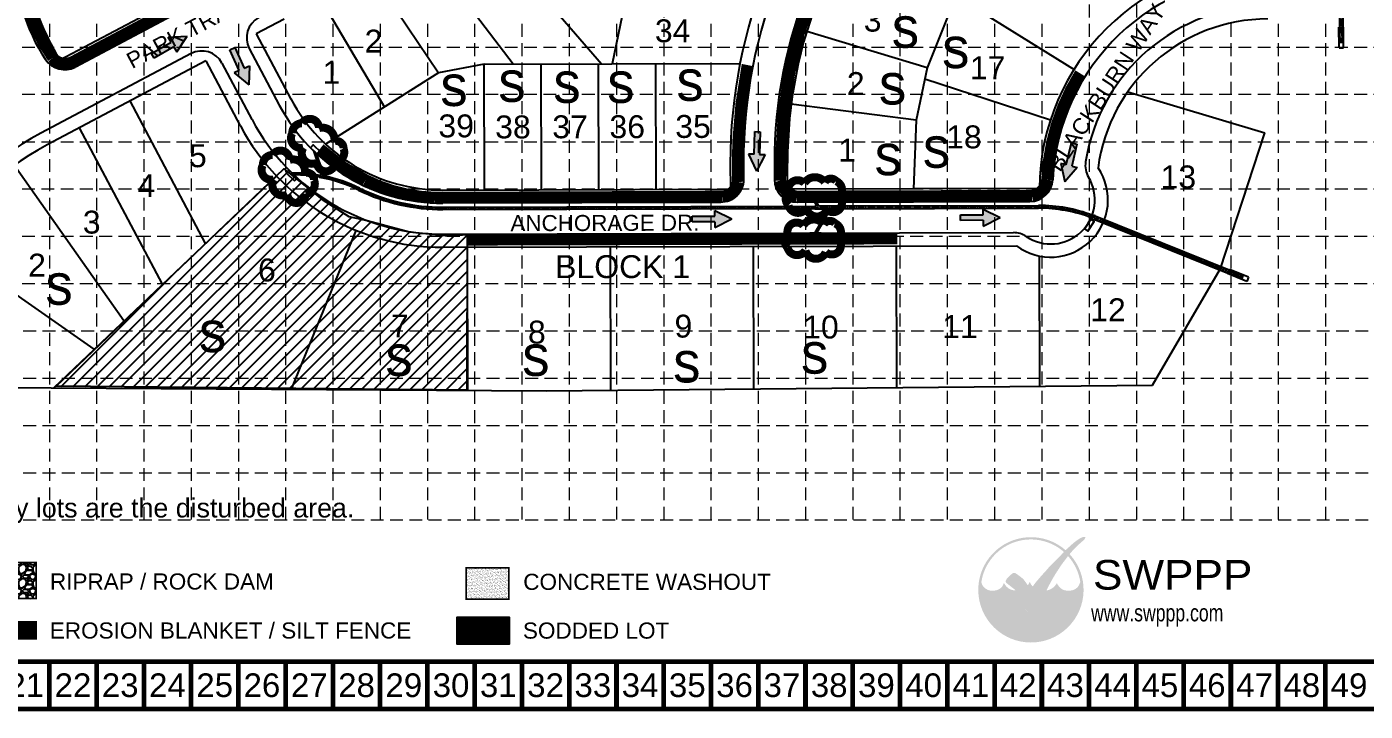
# Model space of a CAD drawing. Header units: inches. Extents: x 10366 to 13014, y 6273 to 7929.
# Drawn here: x 11257 to 12427, y 6273 to 6871 of the extents above; entities that cross this region are included whole.
import ezdxf
from ezdxf.enums import TextEntityAlignment as Align

# ---------------------------------------------------------------- set-up
doc = ezdxf.new("R2010")
doc.units = ezdxf.units.IN
doc.header["$MEASUREMENT"] = 0
for name, pattern in [('ACAD_ISO02W100', [15, 12, -3]), ('CENTER2', [1.125, 0.75, -0.125, 0.125, -0.125]), ('HIDDEN', [0.375, 0.25, -0.125])]:
    doc.linetypes.add(name, pattern=pattern)
for name, color, linetype in [('1LOT', 2, 'Continuous'), ('1LTNO', 2, 'Continuous'), ('1PVMT', 4, 'Continuous'), ('1ROW', 3, 'Continuous'), ('1SD', 2, 'Continuous'), ('1SD-CL', 15, 'CENTER2'), ('1SD-INLET', 2, 'Continuous'), ('1STNM', 4, 'Continuous'), ('BASE', 7, 'Continuous'), ('ECB', 84, 'Continuous'), ('grid', 254, 'HIDDEN'), ('LEGEND', 7, 'Continuous'), ('LOGO', 7, 'Continuous'), ('SODDED LOT', 2, 'Continuous')]:
    doc.layers.add(name, color=color, linetype=linetype)
doc.styles.add("L200'", font='ARIAL.TTF', dxfattribs={"height": 0.001969})
doc.styles.add('LOGO1', font='ROCKEB.TTF', dxfattribs={"height": 25})
doc.styles.add('logo2', font='ROCKEB.TTF', dxfattribs={"height": 25})
doc.styles.get("Standard").update_dxf_attribs({"font": 'ARIAL.TTF'})

# ---------------------------------------------------------------- blocks, each defined once
blk = doc.blocks.new('new logo')
at = {"layer": 'LOGO'}
h = blk.add_hatch(color=170, dxfattribs=at)
h.paths.add_polyline_path([(67.4, 44.1), (66.8, 44.7), (66.3, 45.2), (66, 45.8), (65.5, 46.4), (65.1, 47.2), (64.7, 47.9), (64.4, 48.5), (64.2, 49), (63.9, 49.6), (63.7, 50.1), (63.3, 51), (62.9, 52), (62.6, 52.8), (62.4, 53.3), (62.2, 53.7), (62.1, 54.2), (61.9, 54.7), (61.7, 55.2), (61.5, 55.7), (61.3, 56.3), (61, 56.8), (60.8, 57.4), (60.5, 57.9), (60.2, 58.5), (60, 59.1), (59.7, 59.6), (59.3, 60.2), (59, 60.8), (58.7, 61.3), (58.3, 61.9), (58, 62.4), (57.6, 62.9), (57.3, 63.4), (56.9, 63.9), (56.6, 64.3), (56.3, 64.7), (55.9, 65.1), (55.6, 65.5), (55.2, 65.9), (54.9, 66.2), (54, 66.2), (52.9, 66.3), (52, 66.5), (51.5, 66.6), (50.9, 66.8), (50.3, 67), (49.4, 67.4), (48.3, 67.9), (47.3, 68.6), (46.5, 69.3), (45.7, 70), (45, 70.8), (44.4, 71.5), (44, 72.2), (43.6, 72.7), (43.4, 72.9), (43.2, 73.2), (43.1, 73.4), (43, 73.5), (42.8, 73.7), (42.7, 73.7), (42.7, 73.8), (42.6, 73.8), (42.5, 73.7), (42.5, 73.6), (42.4, 73.5), (42.4, 73.4), (42.3, 73.2), (42.2, 72.8), (42, 72.1), (41.7, 71.5), (41.4, 70.9), (41, 70.3), (40.5, 69.8), (40, 69.2), (39.4, 68.7), (38.8, 68.2), (38.1, 67.7), (37.3, 67.3), (36.5, 66.9), (35.7, 66.6), (34.9, 66.3), (34, 66.1), (33, 66), (31.9, 65.9), (30.8, 65.9), (29.6, 65.9), (28.6, 66), (27.6, 66.1), (26.7, 66.4), (25.8, 66.7), (25, 67.1), (24.1, 67.6), (23.2, 68.2), (22.4, 68.9), (21.8, 69.5), (21.4, 69.9), (21, 70.4), (20.6, 70.9), (20.2, 71.5), (19.9, 72.1), (19.5, 72.9), (19.2, 73.8), (18.9, 74.8, -0.595729), (106.3, 106.8), (107, 107.5), (107.5, 108), (108.1, 108.6, 37.93689), (112.3, 104.5), (112.1, 104.2), (111.6, 103.7), (111.1, 103.1), (110.6, 102.5, -0.146449), (123.6, 75), (123.3, 74.5), (123.1, 74), (122.9, 73.5), (122.8, 73.1), (122.5, 72.4), (122.2, 71.7), (121.9, 71.1), (121.5, 70.5), (121.1, 70), (120.7, 69.5), (120.2, 69), (119.6, 68.6), (119, 68.1), (118.4, 67.7), (117.8, 67.4), (117.1, 67), (116.5, 66.7), (115.8, 66.5), (115, 66.3), (114.3, 66.1), (113.5, 66), (112.7, 65.9), (111.9, 65.8), (111.1, 65.8), (110.3, 65.8), (109.4, 65.9), (108.6, 66), (107.7, 66.2), (106.8, 66.4), (105.9, 66.7), (105.1, 67.1), (104.3, 67.5), (103.5, 68), (102.8, 68.6), (102.1, 69.3), (101.4, 70), (100.8, 70.7), (100.2, 71.4), (99.8, 72), (99.5, 72.5), (99.4, 72.8), (99.3, 73), (99.1, 73.2), (99, 73.4), (98.9, 73.5), (98.8, 73.6), (98.7, 73.6), (98.6, 73.6), (98.5, 73.5), (98.4, 73.4), (98.4, 73.3), (98.3, 73.2), (98.2, 73), (98.1, 72.8), (97.8, 72.4), (97.4, 71.8), (96.9, 71.1), (96.4, 70.5), (95.9, 70.1), (95.4, 69.6), (94.8, 69.1), (94.2, 68.6), (93.5, 68.2), (92.8, 67.7), (91.9, 67.3), (91, 66.9), (90.1, 66.6), (89.4, 66.4), (88.6, 66.2), (87.8, 66.1), (87.6, 65.6), (87.4, 65.1), (87.1, 64.4), (86.9, 63.8), (86.6, 63), (86.3, 62.2), (85.9, 61.3), (85.6, 60.4), (85.3, 59.5), (84.9, 58.6), (84.6, 57.7), (84.2, 56.7), (83.9, 55.8), (83.5, 54.9), (83.2, 54), (82.9, 53.2), (82.6, 52.4), (82.3, 51.6), (82.1, 51), (81.9, 50.3), (81.6, 49.8), (81.3, 48.9), (80.9, 48.1), (80.5, 47.3), (80.1, 46.6), (79.6, 45.9), (79.1, 45.4), (78.6, 44.8), (78.1, 44.3), (77.6, 43.9), (77, 43.5), (76.5, 43.1), (75.9, 42.8), (75.3, 42.6), (74.6, 42.3), (73.7, 42.1), (73, 41.9), (72.2, 41.9), (71.6, 42), (70.9, 42.2), (70.1, 42.5), (69.4, 42.8), (68.7, 43.1), (68, 43.5)])
h.paths.add_polyline_path([(71.8, 72), (70.7, 73.9), (70.1, 75.2), (69.7, 74.3), (68.7, 72.6), (67.9, 71.7), (67.9, 71.5), (68.1, 71.2), (68.3, 71), (68.4, 70.8), (68.5, 70.6), (68.7, 70.4), (68.8, 70.2), (68.9, 70.1), (69, 70), (69.1, 69.8), (69.3, 69.7), (69.4, 69.7), (69.5, 69.6), (69.6, 69.5), (69.7, 69.5), (69.8, 69.4), (69.9, 69.4), (70.1, 69.3), (70.2, 69.3), (70.3, 69.2), (70.4, 69.2), (70.5, 69.2), (70.6, 69.2), (70.8, 69.2), (70.9, 69.2), (71, 69.2), (71.1, 69.2), (71.2, 69.2), (71.3, 69.2), (71.4, 69.2), (71.5, 69.2), (71.6, 69.2), (71.7, 69.3), (71.8, 69.3), (71.9, 69.3), (72, 69.4), (72.1, 69.5), (72.2, 69.5), (72.3, 69.6), (72.5, 69.6), (72.6, 69.7), (72.7, 69.8), (72.8, 69.9), (72.9, 70), (73, 70.1), (73.1, 70.2), (73.2, 70.3), (73.3, 70.4), (72.5, 71.1)], flags=17)
blk.add_hatch(color=240, dxfattribs=at).paths.add_polyline_path([(117.7, 117.3), (118.9, 118.2), (119.8, 118.9), (120.6, 119.5), (121.3, 119.9), (121.9, 120.3), (122.4, 120.6), (122.8, 120.9), (123.1, 121.1), (123.4, 121.3), (123.7, 121.4), (124, 121.6), (124.2, 121.7), (124.4, 121.8), (124.6, 121.9), (124.8, 121.9), (125, 122), (125.2, 122.1), (125.4, 122.2), (125.6, 122.2), (125.8, 122.3), (125.9, 122.4), (126.1, 122.4), (126.3, 122.5), (126.4, 122.5), (126.6, 122.6), (126.7, 122.6), (126.8, 122.7), (126.9, 122.7), (127.1, 122.7), (127.2, 122.8), (127.3, 122.8), (127.4, 122.8), (127.5, 122.8), (127.6, 122.8), (127.7, 122.8), (127.8, 122.8), (127.9, 122.8), (128, 122.8), (128.1, 122.8), (128.1, 122.8), (128.2, 122.8), (128.3, 122.8), (128.4, 122.8), (128.4, 122.7), (128.5, 122.7), (128.5, 122.7), (128.6, 122.7), (128.6, 122.6), (128.7, 122.6), (128.7, 122.6), (128.7, 122.5), (128.7, 122.5), (128.8, 122.4), (128.8, 122.4), (128.8, 122.3), (128.8, 122.3), (128.8, 122.2), (128.8, 122.1), (128.8, 122.1), (128.8, 122), (128.8, 121.9), (128.8, 121.8), (128.8, 121.8), (128.8, 121.7), (128.8, 121.6), (128.7, 121.5), (128.7, 121.4), (128.7, 121.3), (128.6, 121.3), (128.6, 121.2), (128.5, 121.1), (128.4, 121), (128.4, 120.8), (128.3, 120.7), (128.2, 120.6), (128.1, 120.4), (128, 120.3), (127.8, 120.1), (127.7, 120), (127.6, 119.8), (127.4, 119.6), (127.3, 119.4), (127.1, 119.2), (126.8, 119), (126.6, 118.8), (126.3, 118.5), (125.9, 118.2), (125.5, 117.9), (125.1, 117.5), (124.6, 117), (124, 116.6), (123.5, 116.1), (122.9, 115.6), (122.3, 115.1), (121.7, 114.5), (121.1, 114), (120.6, 113.5), (120, 113), (119.5, 112.5), (119, 112), (118.5, 111.5), (118, 111), (117.5, 110.5), (117, 109.9), (116.5, 109.4), (116, 108.8), (115.5, 108.3), (115, 107.7), (114.5, 107.1), (114, 106.6), (113.5, 106), (113, 105.4), (112.5, 104.8), (112.1, 104.2), (111.6, 103.7), (111.1, 103.1), (110.6, 102.4), (110.1, 101.8), (109.6, 101.1), (109, 100.4), (108.5, 99.7), (107.9, 98.9), (107.3, 98.1), (106.7, 97.3), (106, 96.4), (105.4, 95.6), (104.8, 94.7), (104.2, 93.9), (103.6, 93.1), (103.1, 92.3), (102.5, 91.5), (102, 90.6), (101.4, 89.8), (100.9, 89), (100.3, 88.2), (99.8, 87.3), (99.2, 86.5), (98.6, 85.6), (98.1, 84.7), (97.5, 83.8), (96.9, 82.9), (96.4, 82), (95.9, 81.1), (95.4, 80.3), (94.9, 79.5), (94.5, 78.7), (94, 78), (93.6, 77.2), (93.2, 76.5), (92.8, 75.8), (92.4, 75), (92, 74.3), (91.6, 73.5), (91.2, 72.8), (90.8, 72), (90.4, 71.3), (90, 70.6), (89.6, 69.9), (89.3, 69.3), (89, 68.7), (88.8, 68.2), (88.5, 67.7), (88.3, 67.3), (88.1, 66.9), (88, 66.5), (87.8, 66.1), (87.6, 65.6), (87.4, 65.1), (87.1, 64.4), (86.9, 63.8), (86.6, 63), (86.3, 62.2), (85.9, 61.3), (85.6, 60.4), (85.3, 59.5), (84.9, 58.6), (84.6, 57.7), (84.2, 56.7), (83.9, 55.8), (83.5, 54.9), (83.2, 54), (82.9, 53.2), (82.6, 52.4), (82.3, 51.6), (82.1, 51), (81.9, 50.3), (81.6, 49.8), (81.4, 49.2), (81.2, 48.7), (81, 48.3), (80.8, 47.9), (80.6, 47.5), (80.4, 47.1), (80.2, 46.7), (80, 46.4), (79.7, 46.1), (79.5, 45.8), (79.2, 45.5), (79, 45.2), (78.7, 44.9), (78.5, 44.7), (78.2, 44.4), (78, 44.2), (77.7, 44), (77.4, 43.8), (77.2, 43.6), (76.9, 43.4), (76.6, 43.2), (76.3, 43), (76, 42.9), (75.7, 42.7), (75.5, 42.6), (75.2, 42.5), (74.9, 42.4), (74.6, 42.3), (74.3, 42.2), (74, 42.1), (73.8, 42.1), (73.5, 42), (73.2, 42), (73, 41.9), (72.7, 41.9), (72.5, 41.9), (72.2, 41.9), (72, 42), (71.8, 42), (71.5, 42.1), (71.3, 42.1), (71.1, 42.2), (70.8, 42.2), (70.6, 42.3), (70.4, 42.4), (70.1, 42.5), (69.9, 42.6), (69.6, 42.7), (69.4, 42.8), (69.2, 42.9), (68.9, 43), (68.7, 43.1), (68.5, 43.2), (68.2, 43.4), (68, 43.6), (67.8, 43.7), (67.6, 43.9), (67.4, 44.1), (67.2, 44.3), (67, 44.5), (66.8, 44.7), (66.6, 44.9), (66.5, 45.1), (66.3, 45.4), (66.1, 45.6), (65.9, 45.9), (65.7, 46.2), (65.4, 46.6), (65.2, 47), (65, 47.4), (64.7, 47.9), (64.4, 48.5), (64.2, 49), (63.9, 49.6), (63.7, 50.1), (63.4, 50.7), (63.2, 51.3), (63, 51.8), (62.8, 52.3), (62.6, 52.8), (62.4, 53.3), (62.2, 53.7), (62.1, 54.2), (61.9, 54.7), (61.7, 55.2), (61.5, 55.7), (61.3, 56.3), (61, 56.8), (60.8, 57.4), (60.5, 57.9), (60.2, 58.5), (60, 59.1), (59.7, 59.6), (59.3, 60.2), (59, 60.8), (58.7, 61.3), (58.3, 61.9), (58, 62.4), (57.6, 62.9), (57.3, 63.4), (56.9, 63.9), (56.6, 64.3), (56.3, 64.7), (55.9, 65.1), (55.6, 65.5), (55.2, 65.9), (54.9, 66.3), (54.5, 66.6), (54.1, 67), (53.7, 67.4), (53.3, 67.8), (52.8, 68.1), (52.4, 68.5), (51.9, 68.9), (51.4, 69.3), (50.9, 69.7), (50.5, 70), (50, 70.4), (49.5, 70.8), (49.1, 71.1), (48.7, 71.5), (48.2, 71.8), (47.8, 72.1), (47.5, 72.4), (47.1, 72.7), (46.8, 72.9), (46.6, 73.1), (46.3, 73.3), (46.1, 73.5), (45.9, 73.6), (45.7, 73.8), (45.6, 73.9), (45.5, 74), (45.3, 74.2), (45.2, 74.3), (45.1, 74.4), (45, 74.6), (45, 74.7), (44.9, 74.8), (44.8, 75), (44.8, 75.1), (44.8, 75.2), (44.7, 75.4), (44.7, 75.5), (44.7, 75.7), (44.7, 75.8), (44.7, 76), (44.7, 76.1), (44.7, 76.3), (44.8, 76.4), (44.8, 76.6), (44.9, 76.7), (44.9, 76.9), (45, 77.1), (45.1, 77.2), (45.2, 77.4), (45.3, 77.6), (45.4, 77.8), (45.6, 78), (45.7, 78.2), (45.9, 78.5), (46.1, 78.7), (46.3, 79), (46.6, 79.3), (46.8, 79.5), (47.1, 79.8), (47.3, 80.1), (47.6, 80.4), (47.9, 80.7), (48.2, 81), (48.5, 81.3), (48.8, 81.6), (49.2, 81.9), (49.5, 82.2), (49.8, 82.5), (50.1, 82.7), (50.4, 83), (50.7, 83.2), (51, 83.4), (51.2, 83.6), (51.5, 83.8), (51.7, 83.9), (51.9, 84.1), (52.1, 84.2), (52.2, 84.3), (52.4, 84.4), (52.5, 84.5), (52.7, 84.5), (52.8, 84.6), (53, 84.6), (53.1, 84.6), (53.2, 84.7), (53.3, 84.7), (53.5, 84.7), (53.6, 84.7), (53.7, 84.7), (53.8, 84.7), (54, 84.7), (54.1, 84.6), (54.2, 84.6), (54.3, 84.5), (54.5, 84.5), (54.6, 84.4), (54.7, 84.4), (54.9, 84.3), (55, 84.2), (55.2, 84.1), (55.3, 84.1), (55.5, 84), (55.7, 83.9), (55.9, 83.7), (56.1, 83.6), (56.4, 83.4), (56.7, 83.2), (57, 83), (57.3, 82.8), (57.7, 82.5), (58, 82.3), (58.4, 82), (58.8, 81.7), (59.2, 81.4), (59.6, 81.1), (60, 80.8), (60.4, 80.5), (60.8, 80.2), (61.2, 79.9), (61.5, 79.6), (61.9, 79.3), (62.3, 78.9), (62.6, 78.6), (63, 78.3), (63.3, 77.9), (63.7, 77.5), (64, 77.2), (64.3, 76.8), (64.6, 76.4), (64.9, 76), (65.2, 75.6), (65.5, 75.2), (65.8, 74.8), (66.1, 74.4), (66.4, 74), (66.7, 73.6), (66.9, 73.2), (67.2, 72.8), (67.4, 72.5), (67.6, 72.1), (67.8, 71.8), (67.9, 71.5), (68.1, 71.2), (68.3, 71), (68.4, 70.8), (68.5, 70.6), (68.7, 70.4), (68.8, 70.2), (68.9, 70.1), (69, 70), (69.1, 69.8), (69.3, 69.7), (69.4, 69.7), (69.5, 69.6), (69.6, 69.5), (69.7, 69.5), (69.8, 69.4), (69.9, 69.4), (70.1, 69.3), (70.2, 69.3), (70.3, 69.2), (70.4, 69.2), (70.5, 69.2), (70.6, 69.2), (70.8, 69.2), (70.9, 69.2), (71, 69.2), (71.1, 69.2), (71.2, 69.2), (71.3, 69.2), (71.4, 69.2), (71.5, 69.2), (71.6, 69.2), (71.7, 69.3), (71.8, 69.3), (71.9, 69.3), (72, 69.4), (72.1, 69.5), (72.2, 69.5), (72.3, 69.6), (72.5, 69.6), (72.6, 69.7), (72.7, 69.8), (72.8, 69.9), (72.9, 70), (73, 70.1), (73.1, 70.2), (73.2, 70.3), (73.3, 70.5), (73.5, 70.6), (73.6, 70.8), (73.7, 70.9), (73.9, 71.1), (74, 71.3), (74.2, 71.5), (74.3, 71.8), (74.5, 72), (74.7, 72.3), (74.9, 72.6), (75.1, 72.8), (75.3, 73.1), (75.6, 73.5), (75.8, 73.8), (76.1, 74.1), (76.4, 74.5), (76.7, 74.9), (77, 75.3), (77.3, 75.7), (77.7, 76.1), (78, 76.5), (78.4, 77), (78.8, 77.4), (79.2, 77.9), (79.6, 78.4), (80, 78.9), (80.5, 79.5), (81, 80), (81.5, 80.6), (82, 81.1), (82.5, 81.7), (83, 82.3), (83.6, 82.9), (84.1, 83.5), (84.7, 84.1), (85.2, 84.7), (85.7, 85.3), (86.2, 85.8), (86.7, 86.4), (87.2, 86.9), (87.7, 87.4), (88.1, 87.9), (88.6, 88.5), (89.1, 89), (89.5, 89.5), (90, 90.1), (90.5, 90.6), (91, 91.2), (91.5, 91.7), (92.1, 92.3), (92.6, 92.9), (93.2, 93.5), (93.8, 94.1), (94.4, 94.8), (95, 95.4), (95.6, 96), (96.3, 96.7), (96.9, 97.3), (97.6, 98), (98.2, 98.6), (98.8, 99.2), (99.4, 99.8), (100, 100.3), (100.5, 100.9), (101.1, 101.4), (101.6, 102), (102.1, 102.5), (102.7, 103.1), (103.2, 103.6), (103.7, 104.1), (104.2, 104.7), (104.8, 105.2), (105.3, 105.8), (105.9, 106.3), (106.4, 106.9), (107, 107.5), (107.5, 108), (108.1, 108.6), (108.7, 109.2), (109.3, 109.8), (109.9, 110.3), (110.4, 110.9), (111, 111.5), (111.6, 112), (112.2, 112.6), (112.8, 113.1), (113.4, 113.6), (114, 114.2), (114.6, 114.7), (115.3, 115.3), (116, 115.9), (116.8, 116.6)])
at = {"layer": 'LOGO', "style": 'LOGO1'}
for s, height, width, p in [('SWPPP', 31.32, 1.115, (137, 67)), ('www.swppp.com', 18.112, 0.77, (135, 33.4))]:
    blk.add_text(s, height=height, dxfattribs=dict(at, width=width)).set_placement(p)

msp = doc.modelspace()

# ---------------------------------------------------------------- hatches: boundary and pattern name
at = {"layer": 'BASE'}
h = msp.add_hatch(dxfattribs=at)
h.set_pattern_fill('AR-SAND', color=30, scale=1.089526, style=0)
h.set_pattern_definition([(37.5, (12563.3074, 6289.1215), (-0.068633, 2.0993252), [0, -1.65608, 0, -1.8521948, 0, -1.7704803]), (7.5, (12563.3074, 6289.1215), (1.928218, 3.0748025), [0, -0.8934116, 0, -1.492651, 0, -0.5720013]), (327.5, (12561.9673, 6289.1215), (3.3929396, 0.0061657), [0, -0.5447632, 0, -1.9611474, 0, -2.560387]), (317.5, (12561.9673, 6289.1215), (3.275254, 0.956251), [0, -0.2723816, 0, -1.285641, 0, -1.4708606])])
h.paths.add_polyline_path([(11678.6, 6370.8), (11678.6, 6398.1), (11641.3, 6398.1), (11641.3, 6370.8)])
at = {"layer": 'LEGEND', "linetype": 'ACAD_ISO02W100'}
h = msp.add_hatch(dxfattribs=at)
h.set_pattern_fill('GRAVEL', color=240, scale=12.588066, style=0)
h.set_pattern_definition([(228.0128, (10289.598, 5735.8133), (-100.7045043, -113.2926093), [1.69355, -167.66156]), (184.9697, (10288.46503, 5734.55446), (151.05680308, 12.5879564), [2.90618, -287.71189]), (132.5104, (10285.5698, 5734.3027), (125.88054136, -138.4688332), [2.04919, -202.86967]), (267.2737, (10280.66043, 5731.1557), (12.5880157, 251.7613201), [2.64649, -262.00244]), (292.8337, (10280.53455, 5728.5122), (-62.9404538, 151.05674467), [2.59509, -256.91453]), (357.2737, (10281.5416, 5726.12046), (-251.7613201, 12.5880157), [2.64649, -262.00244]), (37.6942, (10284.1851, 5725.99458), (-163.64494813, -125.88053742), [3.49985, -346.48461]), (72.2553, (10286.95446, 5728.13455), (88.11659622, 276.9374006), [3.30422, -327.11752]), (121.4296, (10287.9615, 5731.28156), (-100.7046302, 163.64479318), [2.65545, -262.89009]), (175.2364, (10286.5768, 5733.5474), (138.4687359, -12.5879592), [3.03161, -148.54878]), (222.3974, (10283.5557, 5733.79918), (-151.05688238, -138.46862435), [3.92053, -388.13255]), (138.8141, (10293.1226, 5731.0298), (-88.1164978, 75.5283611), [1.33812, -132.47484]), (171.4692, (10292.1156, 5731.91097), (163.64483407, -25.1762312), [2.54577, -252.0321]), (225, (10289.598, 5732.289), (-1e-15, -12.58807), [1.78022, -16.02199]), (203.1986, (10288.7168, 5733.7992), (62.9403257, 25.1761483), [0.95868, -94.90917]), (291.8014, (10287.8356, 5733.4215), (-12.5880647, 37.764201), [1.35577, -66.43304]), (30.9638, (10288.3392, 5732.1627), (37.7641726, 25.176163), [2.20202, -71.19839]), (161.5651, (10290.2274, 5733.2957), (25.176137, -12.588046), [1.59228, -38.21469]), (16.3895, (10280.53455, 5733.4215), (125.88068587, 37.7641057), [2.2306, -220.83049]), (70.3462, (10282.6745, 5734.0509), (-50.35220345, -138.4687509), [1.87135, -185.2637]), (293.1986, (10290.2274, 5735.8133), (-25.1761483, 62.9403257), [1.91735, -93.9505]), (343.6105, (10290.98265, 5734.05094), (-125.88068587, 37.7641057), [2.2306, -220.83049]), (339.444, (10280.5346, 5725.617), (-62.9403523, 25.1760812), [2.15105, -105.40144]), (294.7751, (10282.5486, 5724.86165), (-62.9402308, 138.4687671), [1.80233, -178.43134]), (66.8014, (10290.3532, 5723.2252), (25.1761483, 62.9403257), [1.91735, -93.9505]), (17.354, (10291.1085, 5724.9875), (-163.6448811, -50.35219407), [2.11015, -208.90429]), (69.444, (10284.1851, 5723.2252), (-25.1760812, -62.9403523), [1.07552, -106.47696]), (101.3099, (10289.598, 5723.2252), (-12.588036, 50.352273), [0.64187, -63.54492]), (165.9638, (10289.472, 5723.8546), (37.764204, -12.588041), [2.59509, -49.30682]), (186.009, (10286.95446, 5724.484), (125.88065506, 12.58805723), [2.40495, -238.08971]), (303.6901, (10288.339, 5731.0298), (-12.588083, 25.176126), [1.81548, -43.57144]), (353.1572, (10289.3462, 5729.51923), (213.99711095, -25.17623232), [3.1696, -313.7898]), (60.9454, (10292.4932, 5729.1416), (-50.3522636, -88.1164656), [1.29602, -128.30605]), (90, (10293.123, 5730.275), (-12.58807, 12.58807), [0.75528, -11.83278]), (120.2564, (10286.7027, 5724.86165), (50.3521989, -88.11649165), [1.74878, -173.13022]), (48.0128, (10285.8215, 5726.3722), (100.7045043, 113.2926093), [3.3871, -165.96801]), (0, (10288.087, 5728.89), (12.58807, 12.58807), [3.2729, -9.31517]), (325.3048, (10291.3603, 5728.8898), (-125.88058593, 88.1165691), [1.99035, -197.04444]), (254.0546, (10292.9967, 5727.7569), (-12.5880644, -50.352265), [1.83285, -89.80966]), (207.646, (10292.4932, 5725.9946), (-239.1731978, -125.8807553), [2.98419, -295.43528]), (175.4261, (10289.8497, 5724.6099), (-163.64486269, 12.58800038), [3.15707, -312.55002])])
h.paths.add_polyline_path([(11185.3, 6371.5), (11265.4, 6371.4), (11265.4, 6402.9), (11185.3, 6402.7)])
at = {"layer": 'LEGEND'}
h = msp.add_hatch(dxfattribs=at)
h.set_pattern_fill('ANSI31', color=2, scale=108.826475, style=0)
h.set_pattern_definition([(45, (11578.001, 6274.234), (-9.619, 9.619), [])])
h.paths.add_polyline_path([(11633.2, 6354.9), (11633.2, 6353.5), (11633.2, 6331.7), (11679.2, 6331.7), (11679.2, 6354.9)])
h = msp.add_hatch(dxfattribs=at)
h.set_pattern_fill('ANSI31', color=2, scale=5.441324, style=0)
h.set_pattern_definition([(45, (11578.0011, 6274.2337), (-0.4809496, 0.4809496), [])])
h.paths.add_polyline_path([(11633.2, 6354.9), (11633.2, 6353.5), (11633.2, 6331.7), (11679.2, 6331.7), (11679.2, 6354.9)])
at = {"layer": 'SODDED LOT', "ltscale": 0.5}
h = msp.add_hatch(dxfattribs=at)
h.set_pattern_fill('ANSI31', color=256, scale=60, style=0)
h.paths.add_polyline_path([(11282.8, 6556.8), (11481.9, 6746.9), (11515.5, 6720.1), (11538.8, 6705.3), (11554.7, 6701.8), (11591.8, 6691.9), (11626, 6688.4), (11642.2, 6689.5), (11642, 6553.4)])

# ---------------------------------------------------------------- linework, layer by layer
for p, q in [((11366.2, 6847.8), (11383.4, 6857.7)), ((11380.9, 6862), (11397.5, 6862.9)), ((11383.4, 6857.7), (11380.9, 6862)), ((11388.3, 6849.1), (11397.5, 6862.9)), ((11368.7, 6843.6), (11366.2, 6847.8)), ((11385.9, 6853.4), (11368.7, 6843.6)), ((11385.9, 6853.4), (11388.3, 6849.1)), ((11434.7, 6850.9), (11439.2, 6852.9)), ((11442.9, 6832.9), (11434.7, 6850.9)), ((11439.2, 6852.9), (11447.4, 6834.9)), ((11442.9, 6832.9), (11438.4, 6830.8)), ((11447.4, 6834.9), (11451.9, 6837)), ((11451.9, 6837), (11451.3, 6820.4)), ((11438.4, 6830.8), (11451.3, 6820.4)), ((11892.9, 6759.6), (11893.5, 6779.4)), ((11893.5, 6779.4), (11898.4, 6779.2)), ((11898.4, 6779.2), (11897.8, 6759.5)), ((12165.8, 6750.4), (12170.4, 6769.7)), ((12170.4, 6769.7), (12175.2, 6768.5)), ((12175.2, 6768.5), (12170.6, 6749.3)), ((11892.9, 6759.6), (11888, 6759.7)), ((11888, 6759.7), (11895, 6744.7)), ((11902.8, 6759.3), (11895, 6744.7)), ((11897.8, 6759.5), (11902.8, 6759.3)), ((12165.8, 6750.4), (12161, 6751.6)), ((12175.4, 6748.1), (12164.7, 6735.4)), ((12170.6, 6749.3), (12175.4, 6748.1)), ((11838.9, 6700.6), (11838.9, 6705.6)), ((11838.9, 6705.6), (11858.6, 6705.6)), ((11858.6, 6705.6), (11858.6, 6710.5)), ((11858.6, 6710.5), (11873.5, 6703.1)), ((12073.3, 6701.8), (12073.3, 6706.8)), ((12073.3, 6706.8), (12093.1, 6706.8)), ((12093.1, 6706.8), (12093.1, 6711.7)), ((12093.1, 6711.7), (12108, 6704.3)), ((12093.1, 6696.9), (12108, 6704.3)), ((11858.7, 6700.6), (11838.9, 6700.6)), ((11858.7, 6695.7), (11873.5, 6703.1)), ((11858.7, 6700.6), (11858.7, 6695.7))]:
    msp.add_line(p, q)
at = {"color": 254}
for p, q in [((12161, 6751.6), (12164.7, 6735.4)), ((12093.1, 6701.9), (12073.3, 6701.8)), ((12093.1, 6701.9), (12093.1, 6696.9))]:
    msp.add_line(p, q, dxfattribs=at)
for points in [[(11366.2, 6847.8), (11368.7, 6843.6), (11383.4, 6857.7), (11385.9, 6853.4)], [(11388.3, 6849.1), (11380.9, 6862), (11397.5, 6862.9), (11380.9, 6862)], [(11439.2, 6852.9), (11434.7, 6850.9), (11447.4, 6834.9), (11442.9, 6832.9)], [(11438.4, 6830.8), (11451.9, 6837), (11451.3, 6820.4), (11451.9, 6837)], [(11898.4, 6779.2), (11893.5, 6779.4), (11897.8, 6759.5), (11892.9, 6759.6)], [(12175.2, 6768.5), (12170.4, 6769.7), (12170.6, 6749.3), (12165.8, 6750.4)], [(11888, 6759.7), (11902.8, 6759.3), (11895, 6744.7), (11902.8, 6759.3)], [(12161, 6751.6), (12175.4, 6748.1), (12164.7, 6735.4), (12175.4, 6748.1)], [(11838.9, 6705.6), (11838.9, 6700.6), (11858.6, 6705.6), (11858.7, 6700.6)], [(11858.7, 6695.7), (11858.6, 6710.5), (11873.5, 6703.1), (11858.6, 6710.5)], [(12073.3, 6706.8), (12073.3, 6701.8), (12093.1, 6706.8), (12093.1, 6701.9)], [(12093.1, 6696.9), (12093.1, 6711.7), (12108, 6704.3), (12093.1, 6711.7)]]:
    msp.add_solid(points, dxfattribs=at)
at = {"layer": '1LOT', "color": 250}
for p, q in [((11635.3, 6982.6), (11759.6, 6838.7)), ((11596.5, 6951.1), (11682.5, 6838.5)), ((11555.9, 6922), (11617.2, 6830.7)), ((11782.3, 6903.5), (11768.8, 6838.7)), ((12061.6, 6878.9), (12044.4, 6835.2)), ((12044.4, 6835.2), (11939.1, 6867)), ((11657.1, 6838.4), (11617.2, 6830.7)), ((12044.4, 6835.2), (12034.6, 6789.4)), ((11617.2, 6830.7), (11518.4, 6768.5)), ((12219.7, 6814.3), (12339.4, 6778.4)), ((11413.6, 6681.7), (11347.5, 6806.2)), ((12034.6, 6789.4), (11925.5, 6803.4)), ((12034.6, 6789.4), (12032.3, 6729.4)), ((11376, 6646), (11303.3, 6782.8)), ((11342.2, 6613.9), (11246.2, 6750.1)), ((11488.6, 6554.3), (11545.1, 6693.1)), ((11316.2, 6589.2), (11180.5, 6684.1)), ((11642.7, 6553.4), (11642.4, 6678.4)), ((11767.7, 6553.5), (11767.4, 6678.7)), ((11892.7, 6554.6), (11892.4, 6679)), ((12017.7, 6555.7), (12017.4, 6679.4)), ((12142.7, 6556.8), (12142.4, 6670.7)), ((11133.1, 6556.5), (11711.6, 6553)), ((11711.6, 6553), (12241.3, 6557.7))]:
    msp.add_line(p, q, dxfattribs=at)
at = {"layer": '1LOT', "color": 250, "ltscale": 0.5}
for p, q in [((11514.1, 6895.7), (11569.9, 6800.9)), ((12072.1, 6896.4), (12172.6, 6833.7)), ((11657.3, 6728.4), (11657, 6838.4)), ((11707.3, 6728.5), (11707, 6838.5)), ((11757.3, 6728.7), (11757, 6838.7)), ((11807.3, 6728.8), (11807, 6838.8)), ((12042.3, 6825.6), (12152.1, 6789.8)), ((12300.7, 6659.9), (12339.4, 6778.4)), ((11475.6, 6740.6), (11280.8, 6555.6)), ((12198.7, 6701), (12300.7, 6659.9)), ((12241.3, 6557.7), (12300.7, 6659.9))]:
    msp.add_line(p, q, dxfattribs=at)
at = {"layer": '1LOT', "color": 250}
msp.add_lwpolyline([(11657.1, 6838.4), (11880.6, 6839)], dxfattribs=at)
at = {"layer": '1PVMT', "color": 250}
for p, q in [((11459.5, 6920.7), (11299.7, 6835.8)), ((11400.8, 6847.6), (11269.6, 6777.9)), ((11451.7, 6852), (11478, 6802.5)), ((11427.8, 6839.3), (11454.1, 6789.9)), ((11910.7, 6751.8), (11910.7, 6737.6)), ((11930.8, 6717.6), (12134.1, 6718.2)), ((11621.1, 6689.8), (12119.7, 6691.1))]:
    msp.add_line(p, q, dxfattribs=at)
msp.add_lwpolyline([(12400.4, 7409.6), (12400.9, 7206.6, -0.414214), (12380.9, 7186.5), (12316.1, 7186.4, 0.414255), (11883.7, 6751.7), (11883.7, 6737.5, -0.414214), (11863.8, 6717.5), (11621, 6716.8)], format="xyb", dxfattribs=at)
for centre, radius, start, end in [((12317.2, 6752.9), 406.5, 90.1445, 180.1526), ((11408.4, 6931.4), 161.5, 180.067, 213.4314), ((12342.3, 6727.9), 188.5, 90.1445, 177.1854), ((12342.3, 6727.9), 161.5, 90.1445, 171.1126), ((11469.4, 6861.4), 20, 117.9766, 207.9766), ((11410.2, 6829.9), 20, 27.9766, 117.9766), ((11290.3, 6853.5), 20, 213.4314, 297.9766), ((11620.6, 6878.3), 161.5, 207.9766, 270.1526), ((11620.6, 6878.3), 188.5, 207.9766, 270.1526), ((11401.7, 6529.3), 281.5, 117.9766, 179.3731), ((12202.5, 6749.8), 20, 171.1126, 210.9364), ((12152.3, 6719.7), 38.5, 236.1549, 30.9364), ((11930.7, 6737.6), 20, 180.1526, 270.1526), ((12134, 6738.2), 20, 270.1526, 357.1854), ((12119.7, 6671.1), 20, 56.1549, 90.1526)]:
    msp.add_arc(centre, radius, start, end, dxfattribs=at)
at = {"layer": '1ROW', "color": 250}
for p, q in [((11454.1, 6930.8), (11286.2, 6841.7)), ((11286.2, 6841.7), (11275.9, 6861)), ((11457.9, 6864.9), (11488.1, 6807.9)), ((11413.7, 6841.4), (11275, 6767.8)), ((11413.7, 6841.4), (11443.9, 6784.5)), ((11872.2, 6751.7), (11872.3, 6729)), ((11922.3, 6729.1), (11922.2, 6751.8)), ((11621, 6728.3), (11872.3, 6729)), ((12142.3, 6729.7), (11922.3, 6729.1)), ((11621.1, 6678.3), (12122.4, 6679.6))]:
    msp.add_line(p, q, dxfattribs=at)
msp.add_lwpolyline([(11482.3, 6877.8), (11457.9, 6864.9)], dxfattribs=at)
for centre, radius, start, end in [((12317.2, 6752.9), 445, 90.1445, 180.1526), ((12317.2, 6752.9), 395, 90.1445, 180.1526), ((11408.4, 6931.4), 150, 180.067, 207.9766), ((12342.3, 6727.9), 200, 90.1445, 179.4957), ((12342.3, 6727.9), 150, 90.1445, 172.3559), ((11620.6, 6878.3), 150, 207.9766, 270.1526), ((11620.6, 6878.3), 200, 207.9766, 270.1526), ((11401.7, 6529.3), 270, 117.9766, 179.3731), ((12152.3, 6719.7), 50, 233.2827, 34.286)]:
    msp.add_arc(centre, radius, start, end, dxfattribs=at)
at = {"layer": '1SD', "color": 5, "ltscale": 0.5}
for p, q in [((12406.3, 7438.8), (12407.7, 6870.6)), ((12404, 7166.2), (12404.7, 6870.6)), ((12404.2, 6870.6), (12408.2, 6870.6)), ((12404.3, 6852.6), (12404.2, 6870.6)), ((12408.3, 6852.6), (12408.2, 6870.6)), ((12404.3, 6857.6), (12408.3, 6857.6)), ((12404.3, 6852.6), (12408.3, 6852.6)), ((11507.9, 6762.7), (11515.2, 6741)), ((11510.3, 6760.5), (11516.9, 6740.7)), ((11513.6, 6741.3), (11513.3, 6739.4)), ((11945.8, 6717.7), (11947.6, 6714.4)), ((11947.5, 6717.7), (11949.4, 6714.4)), ((11621, 6713.3), (11946.2, 6714.2)), ((11621, 6711.3), (11946.2, 6712.2)), ((11958, 6712), (11945.8, 6690.7)), ((11946.2, 6714.4), (11946.2, 6711.9)), ((11946.2, 6714.4), (11947.6, 6714.4)), ((11946.2, 6711.9), (11958, 6712)), ((11959.8, 6712), (11947.6, 6690.7)), ((11949.4, 6714.4), (12141.7, 6714.9)), ((11959.8, 6712), (12141.7, 6712.4)), ((12189.1, 6706.5), (12188.1, 6703.7)), ((12191.2, 6705.7), (12308.2, 6658.5)), ((12188.1, 6702.3), (12189.2, 6703.2)), ((12189.4, 6701.4), (12190.8, 6702.6)), ((12190.8, 6702.6), (12307.1, 6655.7)), ((12308.4, 6659), (12306.9, 6655.3)), ((12325.1, 6652.2), (12308.4, 6659)), ((12323.6, 6648.5), (12306.9, 6655.3)), ((12320.5, 6654.1), (12319, 6650.4)), ((12325.1, 6652.2), (12323.6, 6648.5))]:
    msp.add_line(p, q, dxfattribs=at)
for centre, radius, start, end in [((11490.6, 6612.4), 130.8, 79.8888, 90.6138), ((11490.6, 6612.4), 129.2, 79.8888, 89.932), ((11490.6, 6612.4), 129, 63.9576, 79.8888), ((11490.6, 6612.4), 131, 79.1947, 79.8888), ((11490.6, 6612.4), 131, 63.9576, 78.439), ((11620.6, 6878.3), 167, 243.9608, 270.1526), ((11620.6, 6878.3), 165, 243.9608, 270.1526), ((12142, 6583.7), 131.2, 69.0126, 90.1526), ((12142, 6583.7), 128.8, 69.0126, 90.1526), ((12142, 6583.7), 128.5, 68.4601, 69.0126), ((12142, 6583.7), 131.5, 68.0487, 69.0126)]:
    msp.add_arc(centre, radius, start, end, dxfattribs=at)
for centre, major_axis in [((12406.3, 6864.1), (-0.02, 6)), ((12313.7, 6654.7), (-5.57, 2.24))]:
    msp.add_ellipse(centre, major_axis=major_axis, ratio=0.25, dxfattribs=at)
at = {"layer": '1SD-CL', "color": 5}
for p, q in [((12404.2, 7662.2), (12406.3, 6858.1)), ((11509.1, 6761.6), (11516.4, 6739.8)), ((11946.6, 6717.7), (11949.2, 6713.2)), ((11621, 6712.3), (12141.7, 6713.7)), ((11959.6, 6713.2), (11946.7, 6690.7)), ((12188.7, 6701.9), (12191.4, 6704)), ((12190.6, 6704.3), (12319.2, 6652.4))]:
    msp.add_line(p, q, dxfattribs=at)
for centre, radius, start, end in [((11490.6, 6612.4), 130, 63.9576, 90.276), ((11620.6, 6878.3), 166, 243.9608, 270.1526), ((12142, 6583.7), 130, 68.0487, 90.1526)]:
    msp.add_arc(centre, radius, start, end, dxfattribs=at)
at = {"layer": '1SD-INLET', "color": 5, "ltscale": 0.5}
for points in [[(11512.4, 6758.4), (11514.8, 6760.9), (11507.6, 6767.9), (11505.2, 6765.3)], [(11491.2, 6736.4), (11493.6, 6738.9), (11486.4, 6745.8), (11484, 6743.3)], [(11941.6, 6717.7), (11941.6, 6721.2), (11951.6, 6721.2), (11951.6, 6717.7)], [(12181.8, 6694.5), (12184.7, 6692.5), (12190.2, 6700.9), (12187.3, 6702.8)], [(11941.7, 6690.7), (11941.7, 6687.2), (11951.7, 6687.2), (11951.7, 6690.7)]]:
    msp.add_lwpolyline(points, close=True, dxfattribs=at)
at = {"layer": 'BASE', "const_width": 4.13}
for points in [[(10368.1, 6274.9), (13012, 6274.9), (13012, 7927.3), (10368.1, 7927.3)], [(10409.4, 6316.2), (12970.7, 6316.2), (12970.7, 7886), (10409.4, 7886)]]:
    msp.add_lwpolyline(points, close=True, dxfattribs=at)
at = {"layer": 'BASE', "color": 170, "const_width": 7}
for points in [[(11512.6, 6782.4, 0.520567), (11512.6, 6782.4, 0.765195), (11497.9, 6786.8, 0.417879), (11489.3, 6777.9, 0.6649), (11499, 6765.4, 0.744833), (11510.8, 6752.1, 0.975642), (11526.7, 6752.8, 0.520567), (11534.1, 6764.6, 0.520567), (11526.2, 6770.9, 0.540264), (11512.6, 6782.4)], [(11486.9, 6754.7, 0.520567), (11486.9, 6754.7, 0.765195), (11472.2, 6759.1, 0.417879), (11463.6, 6750.1, 0.6649), (11473.3, 6737.6, 0.744833), (11485.1, 6724.4, 0.975642), (11500.9, 6725.1, 0.520567), (11508.4, 6736.9, 0.520567), (11500.4, 6743.2, 0.540264), (11486.9, 6754.7)], [(11936.9, 6734.3, 0.520567), (11936.9, 6734.3, 0.765195), (11923.2, 6727.4, 0.417879), (11923.1, 6714.9, 0.6649), (11938.8, 6712.5, 0.744833), (11956.5, 6711.1, 0.975642), (11967.5, 6722.4, 0.520567), (11964.8, 6736.1, 0.520567), (11954.7, 6735.2, 0.540264), (11936.9, 6734.3)], [(11936, 6697.3, 0.520567), (11936, 6697.3, 0.765195), (11922.3, 6690.4, 0.417879), (11922.2, 6678, 0.6649), (11937.9, 6675.6, 0.744833), (11955.6, 6674.1, 0.975642), (11966.6, 6685.5, 0.520567), (11963.8, 6699.2, 0.520567), (11953.8, 6698.3, 0.540264), (11936, 6697.3)]]:
    msp.add_lwpolyline(points, format="xyb", close=True, dxfattribs=at)
at = {"layer": 'BASE', "color": 30, "const_width": 1.36}
msp.add_lwpolyline([(11641.3, 6370.8), (11678.6, 6370.8), (11678.6, 6398.1), (11641.3, 6398.1)], close=True, dxfattribs=at)
at = {"layer": 'BASE', "const_width": 4.13}
for points in [[(11277, 6274.9), (11277, 6316.2)], [(11318.3, 6274.9), (11318.3, 6316.2)], [(11359.6, 6274.9), (11359.6, 6316.2)], [(11400.9, 6274.9), (11400.9, 6316.2)], [(11442.2, 6274.9), (11442.2, 6316.2)], [(11483.5, 6274.9), (11483.5, 6316.2)], [(11524.8, 6274.9), (11524.8, 6316.2)], [(11566.1, 6274.9), (11566.1, 6316.2)], [(11607.4, 6274.9), (11607.4, 6316.2)], [(11648.7, 6274.9), (11648.7, 6316.2)], [(11690.1, 6274.9), (11690.1, 6316.2)], [(11731.4, 6274.9), (11731.4, 6316.2)], [(11772.7, 6274.9), (11772.7, 6316.2)], [(11814, 6274.9), (11814, 6316.2)], [(11855.3, 6274.9), (11855.3, 6316.2)], [(11896.6, 6274.9), (11896.6, 6316.2)], [(11937.9, 6274.9), (11937.9, 6316.2)], [(11979.2, 6274.9), (11979.2, 6316.2)], [(12020.5, 6274.9), (12020.5, 6316.2)], [(12061.8, 6274.9), (12061.8, 6316.2)], [(12103.2, 6274.9), (12103.2, 6316.2)], [(12144.5, 6274.9), (12144.5, 6316.2)], [(12185.8, 6274.9), (12185.8, 6316.2)], [(12227.1, 6274.9), (12227.1, 6316.2)], [(12268.4, 6274.9), (12268.4, 6316.2)], [(12309.7, 6274.9), (12309.7, 6316.2)], [(12351, 6274.9), (12351, 6316.2)], [(12392.3, 6274.9), (12392.3, 6316.2)]]:
    msp.add_lwpolyline(points, dxfattribs=at)
at = {"layer": 'ECB', "ltscale": 0.5, "const_width": 10}
for points in [[(12034.2, 7037.5), (12017.2, 7019.5, 0.179682), (11916.6, 6759.9), (11915.9, 6736.5, 0.311647), (11930.3, 6722.8), (12136.1, 6723.5, 0.330395), (12148.9, 6737.3, -0.129152), (12178, 6830.3, -0.465608)], [(11401.4, 6895.7), (11297.8, 6840.7, -0.350852), (11280, 6844, -0.171086), (11252.9, 6941.1, -0.84597)], [(11513.5, 6764.3), (11533.3, 6748.7), (11553.4, 6737.1, 0.109593), (11614, 6721.8), (11865.3, 6722.7, 0.347767), (11878.6, 6735.4, -0.056805), (11887.1, 6837.6, 1.130989)]]:
    msp.add_lwpolyline(points, format="xyb", dxfattribs=at)
msp.add_lwpolyline([(12018.1, 6685.8), (12009, 6685.8), (11642.5, 6684.8)], dxfattribs=at)
at = {"layer": 'grid', "color": 252, "linetype": 'HIDDEN', "lineweight": 0, "ltscale": 45}
for p, q in [((11277, 7886), (11277, 6440)), ((11318.3, 7886), (11318.3, 6440)), ((11359.6, 7886), (11359.6, 6440)), ((11400.9, 7886), (11400.9, 6440)), ((11442.2, 7886), (11442.2, 6440)), ((11483.5, 7886), (11483.5, 6440)), ((11524.8, 7886), (11524.8, 6440)), ((11566.1, 7886), (11566.1, 6440)), ((11607.4, 7886), (11607.4, 6440)), ((11648.7, 7886), (11648.7, 6440)), ((11690.1, 7886), (11690.1, 6440)), ((11731.4, 7886), (11731.4, 6440)), ((11772.7, 7886), (11772.7, 6440)), ((11814, 7886), (11814, 6440)), ((11855.3, 7886), (11855.3, 6440)), ((11896.6, 7886), (11896.6, 6440)), ((11937.9, 7886), (11937.9, 6440)), ((11979.2, 7886), (11979.2, 6440)), ((12020.5, 7886), (12020.5, 6440)), ((12061.8, 7886), (12061.8, 6440)), ((12103.2, 7886), (12103.2, 6440)), ((12144.5, 7886), (12144.5, 6440)), ((12185.8, 7886), (12185.8, 6440)), ((12227.1, 7886), (12227.1, 6440)), ((12268.4, 7886), (12268.4, 6440)), ((12309.7, 7886), (12309.7, 6440)), ((12351, 7886), (12351, 6440)), ((12392.3, 7886), (12392.3, 6440)), ((10409.4, 6853.3), (12970.7, 6853.3)), ((10409.4, 6812), (12970.7, 6812)), ((10409.4, 6770.6), (12970.7, 6770.6)), ((10409.4, 6729.3), (12970.7, 6729.3)), ((10409.4, 6688), (12970.7, 6688)), ((10409.4, 6646.7), (12970.7, 6646.7)), ((10410.4, 6605.2), (12971.6, 6605.2)), ((10410.4, 6563.9), (12971.6, 6563.9)), ((10410.4, 6522.6), (12971.6, 6522.6)), ((10410.4, 6481.3), (12971.6, 6481.3)), ((10410.4, 6440), (12971.6, 6440))]:
    msp.add_line(p, q, dxfattribs=at)
at = {"layer": 'LEGEND', "color": 240, "const_width": 1.57}
msp.add_lwpolyline([(11185.3, 6371.5), (11265.4, 6371.4), (11265.4, 6402.9), (11185.3, 6402.7)], close=True, dxfattribs=at)
at = {"layer": 'LEGEND', "color": 2}
msp.add_lwpolyline([(11633.2, 6353.5), (11633.2, 6331.7), (11679.2, 6331.7), (11679.2, 6354.9), (11633.2, 6354.9)], close=True, dxfattribs=at)
at = {"layer": 'LEGEND', "color": 84, "const_width": 16.4}
msp.add_lwpolyline([(11184.9, 6343.5), (11266.2, 6343.5)], dxfattribs=at)
at = {"layer": 'SODDED LOT', "ltscale": 0.5}
msp.add_lwpolyline([(11282.8, 6556.8), (11481.9, 6746.9), (11515.5, 6720.1), (11538.8, 6705.3), (11554.7, 6701.8), (11591.8, 6691.9), (11626, 6688.4), (11642.2, 6689.5), (11642, 6553.4)], close=True, dxfattribs=at)

# ---------------------------------------------------------------- block references
at = {"xscale": 0.8261999999995169, "yscale": 0.8262000000004264, "zscale": 0.8262000000000569}
msp.add_blockref('new logo', (12076, 6323.8), dxfattribs=at)

# ---------------------------------------------------------------- texts
at = {"ltscale": 2000, "style": 'logo2'}
for p in [(12013.3, 6852.7), (12057.3, 6834.9), (11669.4, 6805.4), (11717.5, 6804.5), (11764.6, 6804.5), (11825.1, 6806.3), (11618.7, 6801.8), (12002.1, 6803.1), (12040.5, 6747.8), (11998.3, 6741.3), (11273.5, 6628.1), (11407.7, 6586.7), (11570.7, 6565.9), (11690.3, 6565.9), (11822.2, 6560.2), (11934, 6567.9)]:
    msp.add_text('s', height=35.8, dxfattribs=at).set_placement(p)
at = {"layer": '1LTNO', "color": 250}
for s, p in [('3', (11996.6, 6876.8)), ('2', (11560.3, 6858.5)), ('34', (11821.8, 6867.5)), ('17', (12097.1, 6835.2)), ('1', (11523.6, 6831.3)), ('2', (11981.8, 6821.4)), ('39', (11632.6, 6784.4)), ('38', (11682.2, 6783.5)), ('37', (11732.1, 6783.6)), ('36', (11782.1, 6783.7)), ('35', (11839.6, 6783.9)), ('18', (12076.4, 6774.8)), ('5', (11406.8, 6758.3)), ('1', (11974.3, 6763.2)), ('4', (11361.8, 6732.2)), ('13', (12263.8, 6739.8)), ('3', (11314, 6700.3)), ('2', (11266.2, 6662.7)), ('6', (11467.1, 6658.5)), ('BLOCK 1', (11778.1, 6661.4)), ('12', (12202.3, 6623.7)), ('7', (11583.3, 6609.5)), ('8', (11703.1, 6604.2)), ('9', (11831.2, 6609.4)), ('10', (11951.4, 6608.6)), ('11', (12073, 6609))]:
    msp.add_text(s, height=20, dxfattribs=at).set_placement(p, align=Align.MIDDLE_CENTER)
at = {"layer": '1STNM', "color": 250, "ltscale": 0.5}
for s, rotation, p in [('PARK TRAILS BLVD.', 27.9766, (11429.5, 6884.5)), ('BLACKBURN WAY', 56.6705, (12201, 6818)), ('ANCHORAGE DR.', 0.1526, (11762.6, 6699.6))]:
    msp.add_text(s, height=14, rotation=rotation, dxfattribs=at).set_placement(p, align=Align.MIDDLE)
at = {"layer": 'BASE', "color": 7, "style": "L200'"}
msp.add_text('Stabilization practices are expected to be used at all disturbed areas; Serenity lots are the disturbed area.', height=16.753, dxfattribs=at).set_placement((10452.2, 6442.2))
at = {"layer": 'BASE'}
for s, p in [('21', (11256.3, 6295.6)), ('22', (11297.6, 6295.6)), ('23', (11338.9, 6295.6)), ('24', (11380.2, 6295.6)), ('25', (11421.5, 6295.6)), ('26', (11462.8, 6295.6)), ('27', (11504.2, 6295.6)), ('28', (11545.5, 6295.6)), ('29', (11586.8, 6295.6)), ('30', (11628.1, 6295.6)), ('31', (11669.4, 6295.6)), ('32', (11710.7, 6295.6)), ('33', (11752, 6295.6)), ('34', (11793.3, 6295.6)), ('35', (11834.6, 6295.6)), ('36', (11875.9, 6295.6)), ('37', (11917.3, 6295.6)), ('38', (11958.6, 6295.6)), ('39', (11999.9, 6295.6)), ('40', (12041.2, 6295.6)), ('41', (12082.5, 6295.6)), ('42', (12123.8, 6295.6)), ('43', (12165.1, 6295.6)), ('44', (12206.4, 6295.6)), ('45', (12247.7, 6295.6)), ('46', (12289, 6295.6)), ('47', (12330.4, 6295.6)), ('48', (12371.7, 6295.6)), ('49', (12413, 6295.6))]:
    msp.add_text(s, height=20.66, dxfattribs=at).set_placement(p, align=Align.MIDDLE_CENTER)
at = {"layer": 'LEGEND', "style": "L200'"}
for s, height, p in [('RIPRAP / ROCK DAM', 14.086, (11277.5, 6379.2)), ('CONCRETE WASHOUT', 14.086, (11691.2, 6378.9)), ('EROSION BLANKET / SILT FENCE', 14.086, (11277.4, 6336.4)), ('SODDED LOT', 14.09, (11690.9, 6336.3))]:
    msp.add_text(s, height=height, dxfattribs=at).set_placement(p)

doc.saveas('drawing.dxf')
